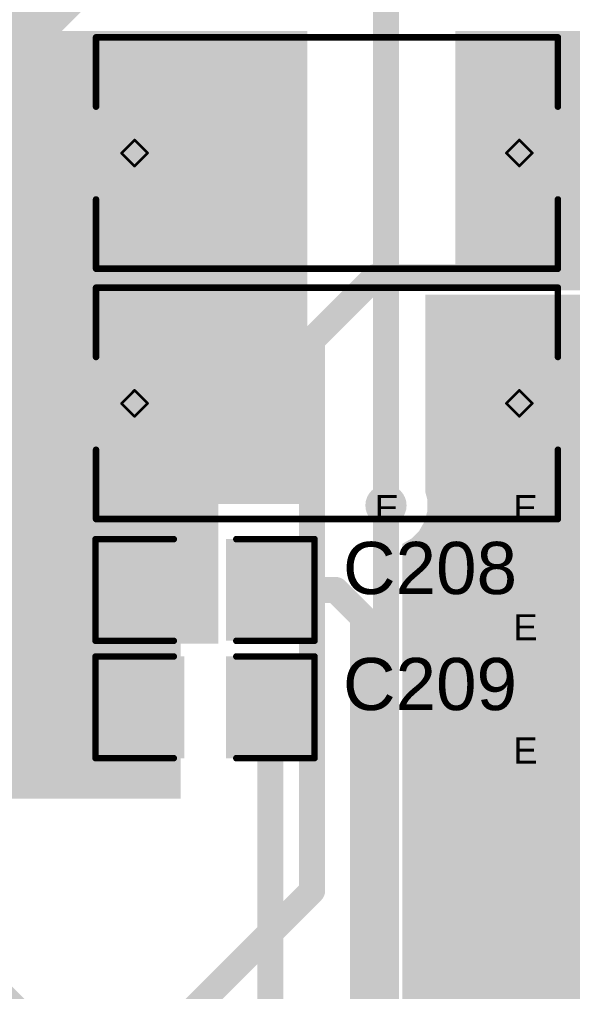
# Model space of a CAD drawing. Header units: inches. Extents: x 68 to 568, y 3 to 460.
# Drawn here: x 158.76 to 169.54, y 40.52 to 59.46 of the extents above; entities that cross this region are included whole.
import ezdxf

# ---------------------------------------------------------------- set-up
doc = ezdxf.new("R2010")
doc.units = ezdxf.units.IN
for name, color, linetype in [('Bottom Layer', 5, 'Continuous'), ('Bottom Solder', 6, 'Continuous'), ('Drill Drawing', 1, 'Continuous'), ('Layer 1', 16, 'Continuous'), ('Layer 2', 76, 'Continuous'), ('Multi-Layer', 9, 'Continuous'), ('Pad Holes', 156, 'Continuous'), ('Top Layer', 1, 'Continuous'), ('Top Overlay', 2, 'Continuous'), ('Top Paste', 8, 'Continuous'), ('Top Solder', 216, 'Continuous'), ('Via Holes', 16, 'Continuous')]:
    doc.layers.add(name, color=color, linetype=linetype)
doc.styles.add('Arial', font='', dxfattribs={"height": 0.2})
doc.styles.get('Arial').set_extended_font_data('Arial')

# ---------------------------------------------------------------- blocks, each defined once
blk = doc.blocks.new('KP223J2J0701_97')
at = {"layer": 'Bottom Layer'}
blk.add_hatch(color=5, dxfattribs=at).paths.add_polyline_path([(-4.65005547, 0.8999994699999999), (-2.85005653, 0.8999994699999999), (-2.85005653, -0.8999994699999999), (-4.65005547, -0.8999994699999999)])
h = blk.add_hatch(color=5, dxfattribs=at)
edge = h.paths.add_edge_path()
edge.add_arc((3.750056, 0), 0.8999982, 0, 360)
at = {"layer": 'Bottom Solder'}
blk.add_hatch(color=6, dxfattribs=at).paths.add_polyline_path([(-4.70085547, 0.95079947), (-2.79925653, 0.95079947), (-2.79925653, -0.95079947), (-4.70085547, -0.95079947)])
h = blk.add_hatch(color=6, dxfattribs=at)
edge = h.paths.add_edge_path()
edge.add_arc((3.750056, 0), 0.9507981999999999, 0, 360)
at = {"layer": 'Layer 1'}
blk.add_hatch(color=16, dxfattribs=at).paths.add_polyline_path([(-4.65005547, 0.8999994699999999), (-2.85005653, 0.8999994699999999), (-2.85005653, -0.8999994699999999), (-4.65005547, -0.8999994699999999)])
h = blk.add_hatch(color=16, dxfattribs=at)
edge = h.paths.add_edge_path()
edge.add_arc((3.750056, 0), 0.8999982, 0, 360)
at = {"layer": 'Layer 2'}
blk.add_hatch(color=76, dxfattribs=at).paths.add_polyline_path([(-4.65005547, 0.8999994699999999), (-2.85005653, 0.8999994699999999), (-2.85005653, -0.8999994699999999), (-4.65005547, -0.8999994699999999)])
h = blk.add_hatch(color=76, dxfattribs=at)
edge = h.paths.add_edge_path()
edge.add_arc((3.750056, 0), 0.8999982, 0, 360)
at = {"layer": 'Multi-Layer'}
blk.add_hatch(color=9, dxfattribs=at).paths.add_polyline_path([(-4.65005547, 0.8999994699999999), (-2.85005653, 0.8999994699999999), (-2.85005653, -0.8999994699999999), (-4.65005547, -0.8999994699999999)])
h = blk.add_hatch(color=9, dxfattribs=at)
edge = h.paths.add_edge_path()
edge.add_arc((3.750056, 0), 0.8999982, 0, 360)
at = {"layer": 'Pad Holes'}
h = blk.add_hatch(color=7, dxfattribs=at)
edge = h.paths.add_edge_path()
edge.add_arc((-3.750056, 0), 0.4571999999999999, 0, 360)
h = blk.add_hatch(color=7, dxfattribs=at)
edge = h.paths.add_edge_path()
edge.add_arc((3.750056, 0), 0.4571999999999999, 0, 360)
at = {"layer": 'Top Layer'}
blk.add_hatch(color=1, dxfattribs=at).paths.add_polyline_path([(-4.65005547, 0.8999994699999999), (-2.85005653, 0.8999994699999999), (-2.85005653, -0.8999994699999999), (-4.65005547, -0.8999994699999999)])
h = blk.add_hatch(color=1, dxfattribs=at)
edge = h.paths.add_edge_path()
edge.add_arc((3.750056, 0), 0.8999982, 0, 360)
at = {"layer": 'Top Solder'}
blk.add_hatch(color=216, dxfattribs=at).paths.add_polyline_path([(-4.70085547, 0.95079947), (-2.79925653, 0.95079947), (-2.79925653, -0.95079947), (-4.70085547, -0.95079947)])
h = blk.add_hatch(color=216, dxfattribs=at)
edge = h.paths.add_edge_path()
edge.add_arc((3.750056, 0), 0.9507981999999999, 0, 360)
at = {"layer": 'Top Overlay'}
for points in [[(-4.499991, 2.253996, 0.127, 0.127, 0), (-4.499991, 0.9037573999999999, 0.127, 0.127, 0)], [(4.499991, 2.253996, 0.127, 0.127, 0), (-4.499991, 2.253996, 0.127, 0.127, 0)], [(4.499991, 2.253996, 0.127, 0.127, 0), (4.499991, 0.9037573999999999, 0.127, 0.127, 0)], [(-4.499991, -0.9037573999999999, 0.127, 0.127, 0), (-4.499991, -2.253996, 0.127, 0.127, 0)], [(4.499991, -0.9037573999999999, 0.127, 0.127, 0), (4.499991, -2.253996, 0.127, 0.127, 0)], [(4.499991, -2.253996, 0.127, 0.127, 0), (-4.499991, -2.253996, 0.127, 0.127, 0)]]:
    blk.add_lwpolyline(points, format="xyseb", dxfattribs=at)
for points in [[(-4.531740999999999, 2.253996, 0.0635, 0.0635, 1), (-4.468240999999999, 2.253996, 0.0635, 0.0635, 1)], [(-4.531740999999999, 2.253996, 0.0635, 0.0635, 1), (-4.468240999999999, 2.253996, 0.0635, 0.0635, 1)], [(4.468240999999999, 2.253996, 0.0635, 0.0635, 1), (4.531740999999999, 2.253996, 0.0635, 0.0635, 1)], [(4.468240999999999, 2.253996, 0.0635, 0.0635, 1), (4.531740999999999, 2.253996, 0.0635, 0.0635, 1)], [(-4.531740999999999, 0.9037573999999999, 0.0635, 0.0635, 1), (-4.468240999999999, 0.9037573999999999, 0.0635, 0.0635, 1)], [(4.468240999999999, 0.9037573999999999, 0.0635, 0.0635, 1), (4.531740999999999, 0.9037573999999999, 0.0635, 0.0635, 1)], [(-4.531740999999999, -0.9037573999999999, 0.0635, 0.0635, 1), (-4.468240999999999, -0.9037573999999999, 0.0635, 0.0635, 1)], [(4.468240999999999, -0.9037573999999999, 0.0635, 0.0635, 1), (4.531740999999999, -0.9037573999999999, 0.0635, 0.0635, 1)], [(-4.531740999999999, -2.253996, 0.0635, 0.0635, 1), (-4.468240999999999, -2.253996, 0.0635, 0.0635, 1)], [(-4.531740999999999, -2.253996, 0.0635, 0.0635, 1), (-4.468240999999999, -2.253996, 0.0635, 0.0635, 1)], [(4.468240999999999, -2.253996, 0.0635, 0.0635, 1), (4.531740999999999, -2.253996, 0.0635, 0.0635, 1)], [(4.468240999999999, -2.253996, 0.0635, 0.0635, 1), (4.531740999999999, -2.253996, 0.0635, 0.0635, 1)]]:
    blk.add_lwpolyline(points, format="xyseb", close=True, dxfattribs=at)
blk = doc.blocks.new('KP223J2J0701_105')
at = {"layer": 'Bottom Layer'}
blk.add_hatch(color=5, dxfattribs=at).paths.add_polyline_path([(-4.65005547, 0.8999994699999999), (-2.85005653, 0.8999994699999999), (-2.85005653, -0.8999994699999999), (-4.65005547, -0.8999994699999999)])
h = blk.add_hatch(color=5, dxfattribs=at)
edge = h.paths.add_edge_path()
edge.add_arc((3.750056, 0), 0.8999982, 0, 360)
at = {"layer": 'Bottom Solder'}
blk.add_hatch(color=6, dxfattribs=at).paths.add_polyline_path([(-4.70085547, 0.95079947), (-2.79925653, 0.95079947), (-2.79925653, -0.95079947), (-4.70085547, -0.95079947)])
h = blk.add_hatch(color=6, dxfattribs=at)
edge = h.paths.add_edge_path()
edge.add_arc((3.750056, 0), 0.9507981999999999, 0, 360)
at = {"layer": 'Layer 1'}
blk.add_hatch(color=16, dxfattribs=at).paths.add_polyline_path([(-4.65005547, 0.8999994699999999), (-2.85005653, 0.8999994699999999), (-2.85005653, -0.8999994699999999), (-4.65005547, -0.8999994699999999)])
h = blk.add_hatch(color=16, dxfattribs=at)
edge = h.paths.add_edge_path()
edge.add_arc((3.750056, 0), 0.8999982, 0, 360)
at = {"layer": 'Layer 2'}
blk.add_hatch(color=76, dxfattribs=at).paths.add_polyline_path([(-4.65005547, 0.8999994699999999), (-2.85005653, 0.8999994699999999), (-2.85005653, -0.8999994699999999), (-4.65005547, -0.8999994699999999)])
h = blk.add_hatch(color=76, dxfattribs=at)
edge = h.paths.add_edge_path()
edge.add_arc((3.750056, 0), 0.8999982, 0, 360)
at = {"layer": 'Multi-Layer'}
blk.add_hatch(color=9, dxfattribs=at).paths.add_polyline_path([(-4.65005547, 0.8999994699999999), (-2.85005653, 0.8999994699999999), (-2.85005653, -0.8999994699999999), (-4.65005547, -0.8999994699999999)])
h = blk.add_hatch(color=9, dxfattribs=at)
edge = h.paths.add_edge_path()
edge.add_arc((3.750056, 0), 0.8999982, 0, 360)
at = {"layer": 'Pad Holes'}
h = blk.add_hatch(color=7, dxfattribs=at)
edge = h.paths.add_edge_path()
edge.add_arc((-3.750056, 0), 0.4571999999999999, 0, 360)
h = blk.add_hatch(color=7, dxfattribs=at)
edge = h.paths.add_edge_path()
edge.add_arc((3.750056, 0), 0.4571999999999999, 0, 360)
at = {"layer": 'Top Layer'}
blk.add_hatch(color=1, dxfattribs=at).paths.add_polyline_path([(-4.65005547, 0.8999994699999999), (-2.85005653, 0.8999994699999999), (-2.85005653, -0.8999994699999999), (-4.65005547, -0.8999994699999999)])
h = blk.add_hatch(color=1, dxfattribs=at)
edge = h.paths.add_edge_path()
edge.add_arc((3.750056, 0), 0.8999982, 0, 360)
at = {"layer": 'Top Solder'}
blk.add_hatch(color=216, dxfattribs=at).paths.add_polyline_path([(-4.70085547, 0.95079947), (-2.79925653, 0.95079947), (-2.79925653, -0.95079947), (-4.70085547, -0.95079947)])
h = blk.add_hatch(color=216, dxfattribs=at)
edge = h.paths.add_edge_path()
edge.add_arc((3.750056, 0), 0.9507981999999999, 0, 360)
at = {"layer": 'Top Overlay'}
for points in [[(-4.499991, 0.9037573999999999, 0.127, 0.127, 0), (-4.499991, 2.253996, 0.127, 0.127, 0)], [(-4.499991, 2.253996, 0.127, 0.127, 0), (4.499991, 2.253996, 0.127, 0.127, 0)], [(4.499991, 0.9037573999999999, 0.127, 0.127, 0), (4.499991, 2.253996, 0.127, 0.127, 0)], [(-4.499991, -2.253996, 0.127, 0.127, 0), (-4.499991, -0.9037573999999999, 0.127, 0.127, 0)], [(4.499991, -2.253996, 0.127, 0.127, 0), (4.499991, -0.9037573999999999, 0.127, 0.127, 0)], [(-4.499991, -2.253996, 0.127, 0.127, 0), (4.499991, -2.253996, 0.127, 0.127, 0)]]:
    blk.add_lwpolyline(points, format="xyseb", dxfattribs=at)
for points in [[(-4.531740999999999, 2.253996, 0.0635, 0.0635, 1), (-4.468240999999999, 2.253996, 0.0635, 0.0635, 1)], [(-4.531740999999999, 2.253996, 0.0635, 0.0635, 1), (-4.468240999999999, 2.253996, 0.0635, 0.0635, 1)], [(4.468240999999999, 2.253996, 0.0635, 0.0635, 1), (4.531740999999999, 2.253996, 0.0635, 0.0635, 1)], [(4.468240999999999, 2.253996, 0.0635, 0.0635, 1), (4.531740999999999, 2.253996, 0.0635, 0.0635, 1)], [(-4.531740999999999, 0.9037573999999999, 0.0635, 0.0635, 1), (-4.468240999999999, 0.9037573999999999, 0.0635, 0.0635, 1)], [(4.468240999999999, 0.9037573999999999, 0.0635, 0.0635, 1), (4.531740999999999, 0.9037573999999999, 0.0635, 0.0635, 1)], [(-4.531740999999999, -0.9037573999999999, 0.0635, 0.0635, 1), (-4.468240999999999, -0.9037573999999999, 0.0635, 0.0635, 1)], [(4.468240999999999, -0.9037573999999999, 0.0635, 0.0635, 1), (4.531740999999999, -0.9037573999999999, 0.0635, 0.0635, 1)], [(-4.531740999999999, -2.253996, 0.0635, 0.0635, 1), (-4.468240999999999, -2.253996, 0.0635, 0.0635, 1)], [(-4.531740999999999, -2.253996, 0.0635, 0.0635, 1), (-4.468240999999999, -2.253996, 0.0635, 0.0635, 1)], [(4.468240999999999, -2.253996, 0.0635, 0.0635, 1), (4.531740999999999, -2.253996, 0.0635, 0.0635, 1)], [(4.468240999999999, -2.253996, 0.0635, 0.0635, 1), (4.531740999999999, -2.253996, 0.0635, 0.0635, 1)]]:
    blk.add_lwpolyline(points, format="xyseb", close=True, dxfattribs=at)
blk = doc.blocks.new('C___1206_106')
at = {"layer": 'Top Layer'}
for points in [[(-2.032, 0.889), (-0.508, 0.889), (-0.508, -0.889), (-2.032, -0.889)], [(0.508, 0.889), (2.032, 0.889), (2.032, -0.889), (0.508, -0.889)]]:
    blk.add_hatch(color=1, dxfattribs=at).paths.add_polyline_path(points)
at = {"layer": 'Top Paste'}
for points in [[(-2.032, 0.889), (-0.508, 0.889), (-0.508, -0.889), (-2.032, -0.889)], [(0.508, 0.889), (2.032, 0.889), (2.032, -0.889), (0.508, -0.889)]]:
    blk.add_hatch(color=8, dxfattribs=at).paths.add_polyline_path(points)
at = {"layer": 'Top Solder'}
for points in [[(-2.1336, 0.9905999999999999), (-0.4064, 0.9905999999999999), (-0.4064, -0.9905999999999999), (-2.1336, -0.9905999999999999)], [(0.4064, 0.9905999999999999), (2.1336, 0.9905999999999999), (2.1336, -0.9905999999999999), (0.4064, -0.9905999999999999)]]:
    blk.add_hatch(color=216, dxfattribs=at).paths.add_polyline_path(points)
at = {"layer": 'Top Overlay'}
for points in [[(-0.6096, 0.9905999999999999, 0.127, 0.127, 0), (-2.1336, 0.9905999999999999, 0.127, 0.127, 0)], [(-2.1336, 0.9905999999999999, 0.127, 0.127, 0), (-2.1336, -0.9905999999999999, 0.127, 0.127, 0)], [(2.1336, 0.9905999999999999, 0.127, 0.127, 0), (0.6096, 0.9905999999999999, 0.127, 0.127, 0)], [(2.1336, 0.9905999999999999, 0.127, 0.127, 0), (2.1336, -0.9905999999999999, 0.127, 0.127, 0)], [(-0.6096, -0.9905999999999999, 0.127, 0.127, 0), (-2.1336, -0.9905999999999999, 0.127, 0.127, 0)], [(2.1336, -0.9905999999999999, 0.127, 0.127, 0), (0.6096, -0.9905999999999999, 0.127, 0.127, 0)]]:
    blk.add_lwpolyline(points, format="xyseb", dxfattribs=at)
for points in [[(-2.16535, 0.9905999999999999, 0.0635, 0.0635, 1), (-2.10185, 0.9905999999999999, 0.0635, 0.0635, 1)], [(-2.16535, 0.9905999999999999, 0.0635, 0.0635, 1), (-2.10185, 0.9905999999999999, 0.0635, 0.0635, 1)], [(-0.64135, 0.9905999999999999, 0.0635, 0.0635, 1), (-0.57785, 0.9905999999999999, 0.0635, 0.0635, 1)], [(0.57785, 0.9905999999999999, 0.0635, 0.0635, 1), (0.64135, 0.9905999999999999, 0.0635, 0.0635, 1)], [(2.10185, 0.9905999999999999, 0.0635, 0.0635, 1), (2.16535, 0.9905999999999999, 0.0635, 0.0635, 1)], [(2.10185, 0.9905999999999999, 0.0635, 0.0635, 1), (2.16535, 0.9905999999999999, 0.0635, 0.0635, 1)], [(-2.16535, -0.9905999999999999, 0.0635, 0.0635, 1), (-2.10185, -0.9905999999999999, 0.0635, 0.0635, 1)], [(-2.16535, -0.9905999999999999, 0.0635, 0.0635, 1), (-2.10185, -0.9905999999999999, 0.0635, 0.0635, 1)], [(-0.64135, -0.9905999999999999, 0.0635, 0.0635, 1), (-0.57785, -0.9905999999999999, 0.0635, 0.0635, 1)], [(0.57785, -0.9905999999999999, 0.0635, 0.0635, 1), (0.64135, -0.9905999999999999, 0.0635, 0.0635, 1)], [(2.10185, -0.9905999999999999, 0.0635, 0.0635, 1), (2.16535, -0.9905999999999999, 0.0635, 0.0635, 1)], [(2.10185, -0.9905999999999999, 0.0635, 0.0635, 1), (2.16535, -0.9905999999999999, 0.0635, 0.0635, 1)]]:
    blk.add_lwpolyline(points, format="xyseb", close=True, dxfattribs=at)
blk = doc.blocks.new('C___1206_107')
at = {"layer": 'Top Layer'}
for points in [[(-2.032, 0.889), (-0.508, 0.889), (-0.508, -0.889), (-2.032, -0.889)], [(0.508, 0.889), (2.032, 0.889), (2.032, -0.889), (0.508, -0.889)]]:
    blk.add_hatch(color=1, dxfattribs=at).paths.add_polyline_path(points)
at = {"layer": 'Top Paste'}
for points in [[(-2.032, 0.889), (-0.508, 0.889), (-0.508, -0.889), (-2.032, -0.889)], [(0.508, 0.889), (2.032, 0.889), (2.032, -0.889), (0.508, -0.889)]]:
    blk.add_hatch(color=8, dxfattribs=at).paths.add_polyline_path(points)
at = {"layer": 'Top Solder'}
for points in [[(-2.1336, 0.9905999999999999), (-0.4064, 0.9905999999999999), (-0.4064, -0.9905999999999999), (-2.1336, -0.9905999999999999)], [(0.4064, 0.9905999999999999), (2.1336, 0.9905999999999999), (2.1336, -0.9905999999999999), (0.4064, -0.9905999999999999)]]:
    blk.add_hatch(color=216, dxfattribs=at).paths.add_polyline_path(points)
at = {"layer": 'Top Overlay'}
for points in [[(-0.6096, 0.9905999999999999, 0.127, 0.127, 0), (-2.1336, 0.9905999999999999, 0.127, 0.127, 0)], [(-2.1336, 0.9905999999999999, 0.127, 0.127, 0), (-2.1336, -0.9905999999999999, 0.127, 0.127, 0)], [(2.1336, 0.9905999999999999, 0.127, 0.127, 0), (0.6096, 0.9905999999999999, 0.127, 0.127, 0)], [(2.1336, 0.9905999999999999, 0.127, 0.127, 0), (2.1336, -0.9905999999999999, 0.127, 0.127, 0)], [(-0.6096, -0.9905999999999999, 0.127, 0.127, 0), (-2.1336, -0.9905999999999999, 0.127, 0.127, 0)], [(2.1336, -0.9905999999999999, 0.127, 0.127, 0), (0.6096, -0.9905999999999999, 0.127, 0.127, 0)]]:
    blk.add_lwpolyline(points, format="xyseb", dxfattribs=at)
for points in [[(-2.16535, 0.9905999999999999, 0.0635, 0.0635, 1), (-2.10185, 0.9905999999999999, 0.0635, 0.0635, 1)], [(-2.16535, 0.9905999999999999, 0.0635, 0.0635, 1), (-2.10185, 0.9905999999999999, 0.0635, 0.0635, 1)], [(-0.64135, 0.9905999999999999, 0.0635, 0.0635, 1), (-0.57785, 0.9905999999999999, 0.0635, 0.0635, 1)], [(0.57785, 0.9905999999999999, 0.0635, 0.0635, 1), (0.64135, 0.9905999999999999, 0.0635, 0.0635, 1)], [(2.10185, 0.9905999999999999, 0.0635, 0.0635, 1), (2.16535, 0.9905999999999999, 0.0635, 0.0635, 1)], [(2.10185, 0.9905999999999999, 0.0635, 0.0635, 1), (2.16535, 0.9905999999999999, 0.0635, 0.0635, 1)], [(-2.16535, -0.9905999999999999, 0.0635, 0.0635, 1), (-2.10185, -0.9905999999999999, 0.0635, 0.0635, 1)], [(-2.16535, -0.9905999999999999, 0.0635, 0.0635, 1), (-2.10185, -0.9905999999999999, 0.0635, 0.0635, 1)], [(-0.64135, -0.9905999999999999, 0.0635, 0.0635, 1), (-0.57785, -0.9905999999999999, 0.0635, 0.0635, 1)], [(0.57785, -0.9905999999999999, 0.0635, 0.0635, 1), (0.64135, -0.9905999999999999, 0.0635, 0.0635, 1)], [(2.10185, -0.9905999999999999, 0.0635, 0.0635, 1), (2.16535, -0.9905999999999999, 0.0635, 0.0635, 1)], [(2.10185, -0.9905999999999999, 0.0635, 0.0635, 1), (2.16535, -0.9905999999999999, 0.0635, 0.0635, 1)]]:
    blk.add_lwpolyline(points, format="xyseb", close=True, dxfattribs=at)

msp = doc.modelspace()

# ---------------------------------------------------------------- hatches: boundary and pattern name
at = {"layer": 'Bottom Layer'}
h = msp.add_hatch(color=5, dxfattribs=at)
h.paths.add_polyline_path([(162.6361873, 47.29437328), (147.5486, 47.29437328), (147.5486, 59.23237327999999), (148.9591763, 59.23237327999999), (149.00799764, 59.1593051), (149.2513271, 58.91597564), (149.53745556, 58.72479238), (149.85537974, 58.59310099999999), (150.19288986, 58.52596879999999), (150.5370116, 58.52596879999999), (150.87452172, 58.59310099999999), (151.1924459, 58.72479238), (151.47857436, 58.91597564), (151.72190382, 59.1593051), (151.77072516, 59.23237327999999), (162.63620508, 59.23237327999999)])
h.paths.add_polyline_path([(150.5370116, 57.01989104), (150.19288986, 57.01989104), (149.85537974, 56.9527563), (149.53745556, 56.82106491999999), (149.2513271, 56.62988166), (149.00799764, 56.3865522), (148.81681438, 56.10042374), (148.685123, 55.78249955999999), (148.6179908, 55.44498944), (148.6179908, 55.27292984), (148.6179908, 55.10086769999999), (148.685123, 54.76335758), (148.81681438, 54.44543339999999), (149.00799764, 54.15930494000001), (149.2513271, 53.91597547999999), (149.53745556, 53.72479222), (149.85537974, 53.59310084), (150.19288986, 53.52596864), (150.5370116, 53.52596864), (150.87452172, 53.59310084), (151.1924459, 53.72479222), (151.47857436, 53.91597547999999), (151.72190382, 54.15930494000001), (151.91308708, 54.44543339999999), (152.04477846, 54.76335758), (152.1119132, 55.10086769999999), (152.1119132, 55.27292984), (152.1119132, 55.44498944), (152.04477846, 55.78249955999999), (151.91308708, 56.10042374), (151.72190382, 56.3865522), (151.47857436, 56.62988166), (151.1924459, 56.82106491999999), (150.87452172, 56.9527563)], flags=0)
h = msp.add_hatch(color=5, dxfattribs=at)
edge = h.paths.add_edge_path()
edge.add_arc((165.90525112, 49.98757337999999), 0.2999994, 0, 360)
h = msp.add_hatch(color=5, dxfattribs=at)
edge = h.paths.add_edge_path()
edge.add_arc((168.6052, 49.98757337999999), 0.2999994, 0, 360)
h = msp.add_hatch(color=5, dxfattribs=at)
edge = h.paths.add_edge_path()
edge.add_arc((168.6052, 47.66317366), 0.2999994, 0, 360)
h = msp.add_hatch(color=5, dxfattribs=at)
edge = h.paths.add_edge_path()
edge.add_arc((168.6052, 45.26317338), 0.2999994, 0, 360)
at = {"layer": 'Bottom Solder'}
h = msp.add_hatch(color=6, dxfattribs=at)
edge = h.paths.add_edge_path()
edge.add_arc((165.90525112, 49.98757337999999), 0.4015993999999999, 0, 360)
h = msp.add_hatch(color=6, dxfattribs=at)
edge = h.paths.add_edge_path()
edge.add_arc((168.6052, 49.98757337999999), 0.4015993999999999, 0, 360)
h = msp.add_hatch(color=6, dxfattribs=at)
edge = h.paths.add_edge_path()
edge.add_arc((168.6052, 47.66317366), 0.4015993999999999, 0, 360)
h = msp.add_hatch(color=6, dxfattribs=at)
edge = h.paths.add_edge_path()
edge.add_arc((168.6052, 45.26317338), 0.4015993999999999, 0, 360)
at = {"layer": 'Layer 1'}
h = msp.add_hatch(color=16, dxfattribs=at)
edge = h.paths.add_edge_path()
edge.add_arc((165.90525112, 49.98757337999999), 0.2999994, 0, 360)
h = msp.add_hatch(color=16, dxfattribs=at)
edge = h.paths.add_edge_path()
edge.add_arc((168.6052, 49.98757337999999), 0.2999994, 0, 360)
h = msp.add_hatch(color=16, dxfattribs=at)
edge = h.paths.add_edge_path()
edge.add_arc((168.6052, 47.66317366), 0.2999994, 0, 360)
h = msp.add_hatch(color=16, dxfattribs=at)
edge = h.paths.add_edge_path()
edge.add_arc((168.6052, 45.26317338), 0.2999994, 0, 360)
at = {"layer": 'Layer 2'}
h = msp.add_hatch(color=76, dxfattribs=at)
edge = h.paths.add_edge_path()
edge.add_arc((165.90525112, 49.98757337999999), 0.2999994, 0, 360)
h = msp.add_hatch(color=76, dxfattribs=at)
edge = h.paths.add_edge_path()
edge.add_arc((168.6052, 49.98757337999999), 0.2999994, 0, 360)
h = msp.add_hatch(color=76, dxfattribs=at)
edge = h.paths.add_edge_path()
edge.add_arc((168.6052, 47.66317366), 0.2999994, 0, 360)
h = msp.add_hatch(color=76, dxfattribs=at)
edge = h.paths.add_edge_path()
edge.add_arc((168.6052, 45.26317338), 0.2999994, 0, 360)
at = {"layer": 'Top Layer'}
h = msp.add_hatch(color=1, dxfattribs=at)
h.paths.add_polyline_path([(174.8282, 82.47337327999999), (174.8282, 79.00057351999999), (177.3428, 79.00057351999999), (177.3428, 71.44977328), (164.8898785, 71.44977328), (164.8898785, 71.64302156), (164.37192678, 71.64302156), (164.37192678, 71.44977328), (160.401, 71.44977328), (160.401, 60.04387534), (157.3542954, 56.99717073999999), (136.2964, 56.99717582), (136.2964, 82.47365776), (174.8282, 82.47365776)])
h.paths.add_polyline_path([(150.5370116, 82.01989183999999), (150.19288986, 82.01989183999999), (149.85537974, 81.9527571), (149.53745556, 81.82106571999999), (149.2513271, 81.62988246), (149.00799764, 81.38655299999999), (148.81681438, 81.10042453999999), (148.685123, 80.78250036), (148.6179908, 80.44499024), (148.6179908, 80.27293063999998), (148.6179908, 80.10086849999999), (148.685123, 79.76335837999999), (148.81681438, 79.4454342), (149.00799764, 79.15930574), (149.2513271, 78.91597628), (149.53745556, 78.72479301999999), (149.85537974, 78.59310164), (150.19288986, 78.52596944), (150.5370116, 78.52596944), (150.87452172, 78.59310164), (151.1924459, 78.72479301999999), (151.47857436, 78.91597628), (151.72190382, 79.15930574), (151.91308708, 79.4454342), (152.04477846, 79.76335837999999), (152.1119132, 80.10086849999999), (152.1119132, 80.27293063999998), (152.1119132, 80.44499024), (152.04477846, 80.78250036), (151.91308708, 81.10042453999999), (151.72190382, 81.38655299999999), (151.47857436, 81.62988246), (151.1924459, 81.82106571999999), (150.87452172, 81.9527571)], flags=0)
h.paths.add_polyline_path([(150.5370116, 77.01989168), (150.19288986, 77.01989168), (149.85537974, 76.95275693999999), (149.53745556, 76.82106556), (149.2513271, 76.62988229999999), (149.00799764, 76.38655284), (148.81681438, 76.10042437999999), (148.685123, 75.7825002), (148.6179908, 75.44499008), (148.6179908, 75.27293048), (148.6179908, 75.10086834), (148.685123, 74.76335822), (148.81681438, 74.44543404), (149.00799764, 74.15930558), (149.2513271, 73.91597612), (149.53745556, 73.72479286), (149.85537974, 73.59310148), (150.19288986, 73.52596928), (150.5370116, 73.52596928), (150.87452172, 73.59310148), (151.1924459, 73.72479286), (151.47857436, 73.91597612), (151.72190382, 74.15930558), (151.91308708, 74.44543404), (152.04477846, 74.76335822), (152.1119132, 75.10086834), (152.1119132, 75.27293048), (152.1119132, 75.44499008), (152.04477846, 75.7825002), (151.91308708, 76.10042437999999), (151.72190382, 76.38655284), (151.47857436, 76.62988229999999), (151.1924459, 76.82106556), (150.87452172, 76.95275693999999)], flags=0)
h.paths.add_polyline_path([(152.04477846, 72.374125), (142.9766, 72.374125), (142.77838856, 72.33469912), (142.67044364, 72.26257328), (142.5702, 72.26257328), (142.5702, 72.16232964), (142.49807416, 72.05438472), (142.45864828, 71.85617328), (142.45864828, 66.87777328), (142.45864828, 63.95677328), (142.49807416, 63.75856183999999), (142.5702, 63.65061692), (142.5702, 63.52497327999999), (142.70845728, 63.52497327999999), (142.77838856, 63.47824744), (142.9766, 63.43882156), (148.6916, 63.43882156), (148.88981144, 63.47824744), (148.95974272, 63.52497327999999), (152.4508, 63.52497327999999), (152.4508, 66.5710505), (152.5233043, 66.67956183999999), (152.56273018, 66.87777328), (152.56273018, 71.85617328), (152.5233043, 72.05438472), (152.4508, 72.16289606), (152.4508, 72.26257328), (152.35093482, 72.26257328), (152.2429899, 72.33469912)], flags=0)
for points in [[(219.202, 71.39897327999999), (192.659, 71.39897327999999), (192.659, 54.60957327999999), (167.259, 54.60957327999999), (167.259, 59.23237327999999), (170.5864, 59.23237327999999), (170.5864, 70.02737327999999), (183.4388, 70.02737327999999), (183.4388, 82.47337327999999), (183.4388, 82.47365776), (219.202, 82.47365776)], [(164.37425088, 50.01217328), (161.90519562, 50.01217328), (161.90519562, 44.27736889999999), (161.8996, 44.27177328), (158.1912, 44.27177074), (155.1686, 47.29437074), (136.2964, 47.29437581999999), (136.2964, 53.16177328), (154.78140748, 53.16177328), (160.85200748, 59.23237327999999), (164.37425088, 59.23237327999999)], [(170.32459204, 53.93454542), (170.32244828, 53.92377328), (170.32244828, 49.07237327999999), (170.36187416, 48.87416184), (170.47415232, 48.7061256), (170.64218856, 48.59384744), (170.8404, 48.55442156), (175.02144828, 48.55442156), (175.02144828, 42.95097328), (175.06087416, 42.7527593), (175.17315232, 42.5847256), (175.17315994, 42.58472052), (176.6648486, 41.09302932), (176.6648486, 29.23097532), (176.70427448, 29.03276388), (176.81655264, 28.86472764), (176.89461954, 28.78666074), (176.81685744, 28.5989268), (173.85759996, 28.5989268), (173.65938852, 28.55950092), (173.49135228, 28.44722276), (173.37907412, 28.27918652), (173.33964824, 28.08097508), (173.33964824, 22.75797328), (172.11697606, 22.75797328), (172.11697606, 33.67997328), (172.09078866, 33.87889592), (172.014007, 34.06426258), (171.89186602, 34.2234393), (170.77426602, 35.3410393), (170.72975252, 35.37519722), (170.79872876, 35.57839722), (172.82209784, 35.57839722), (172.9692248, 35.53897388), (173.1819752, 35.53897388), (173.38747644, 35.59403854), (173.57172296, 35.70041373999999), (173.72215954, 35.85085031999999), (173.82853474, 36.03509684), (173.8835994, 36.24059808), (173.8835994, 36.45334848), (173.82853474, 36.65884972), (173.72215954, 36.84309623999999), (173.57172296, 36.99353282), (173.38747644, 37.09990801999999), (173.1819752, 37.15497268), (172.9692248, 37.15497268), (172.82209784, 37.11554934), (164.56662032, 37.11554934), (164.5666, 37.11555188), (164.36767736, 37.08936194), (164.18231324, 37.01258282), (164.15470852, 36.99140176), (164.02044158, 37.1445028), (165.99834466, 39.12240588), (165.99835482, 39.1224135), (166.1204958, 39.28159022), (166.19727746, 39.46695688), (166.22346486, 39.66587952), (166.22346486, 47.80995264), (166.22346486, 49.23829624), (166.40137408, 49.34101384), (166.55181066, 49.49145042), (166.65818586, 49.67569693999999), (166.71325052, 49.88119818), (166.71325052, 50.09394858), (166.67382718, 50.24107554), (166.67382718, 54.09162155999999), (170.19567942, 54.09162155999999)]]:
    msp.add_hatch(color=1, dxfattribs=at).paths.add_polyline_path(points)
h = msp.add_hatch(color=1, dxfattribs=at)
edge = h.paths.add_edge_path()
edge.add_arc((165.90525112, 49.98757337999999), 0.2999994, 0, 360)
h = msp.add_hatch(color=1, dxfattribs=at)
edge = h.paths.add_edge_path()
edge.add_arc((168.6052, 49.98757337999999), 0.2999994, 0, 360)
h = msp.add_hatch(color=1, dxfattribs=at)
edge = h.paths.add_edge_path()
edge.add_arc((168.6052, 47.66317366), 0.2999994, 0, 360)
h = msp.add_hatch(color=1, dxfattribs=at)
edge = h.paths.add_edge_path()
edge.add_arc((168.6052, 45.26317338), 0.2999994, 0, 360)
at = {"layer": 'Top Solder'}
h = msp.add_hatch(color=216, dxfattribs=at)
edge = h.paths.add_edge_path()
edge.add_arc((165.90525112, 49.98757337999999), 0.4015993999999999, 0, 360)
h = msp.add_hatch(color=216, dxfattribs=at)
edge = h.paths.add_edge_path()
edge.add_arc((168.6052, 49.98757337999999), 0.4015993999999999, 0, 360)
h = msp.add_hatch(color=216, dxfattribs=at)
edge = h.paths.add_edge_path()
edge.add_arc((168.6052, 47.66317366), 0.4015993999999999, 0, 360)
h = msp.add_hatch(color=216, dxfattribs=at)
edge = h.paths.add_edge_path()
edge.add_arc((168.6052, 45.26317338), 0.4015993999999999, 0, 360)
at = {"layer": 'Via Holes'}
h = msp.add_hatch(color=7, dxfattribs=at)
edge = h.paths.add_edge_path()
edge.add_arc((165.90525112, 49.98757337999999), 0.1499997, 0, 360)
h = msp.add_hatch(color=7, dxfattribs=at)
edge = h.paths.add_edge_path()
edge.add_arc((168.6052, 49.98757337999999), 0.1499997, 0, 360)
h = msp.add_hatch(color=7, dxfattribs=at)
edge = h.paths.add_edge_path()
edge.add_arc((168.6052, 47.66317366), 0.1499997, 0, 360)
h = msp.add_hatch(color=7, dxfattribs=at)
edge = h.paths.add_edge_path()
edge.add_arc((168.6052, 45.26317338), 0.1499997, 0, 360)

# ---------------------------------------------------------------- linework, layer by layer
at = {"layer": 'Bottom Layer'}
for points in [[(164.465, 53.21257328, 0.508, 0.508, 0), (165.6842, 54.43177328, 0.508, 0.508, 0)], [(165.6842, 54.43177328, 0.508, 0.508, 0), (171.958, 54.43177328, 0.508, 0.508, 0)], [(164.465, 42.47744616, 0.508, 0.508, 0), (164.465, 53.21257328, 0.508, 0.508, 0)], [(165.90525112, 34.79757328, 0.508, 0.508, 0), (165.90525112, 49.98677327999999, 0.508, 0.508, 0)], [(162.01752712, 40.02997328, 0.508, 0.508, 0), (164.465, 42.47744616, 0.508, 0.508, 0)], [(156.67010576, 41.85629424, 1.00000054, 1.00000054, 0), (158.60091216, 39.92548784, 1.00000054, 1.00000054, 0)]]:
    msp.add_lwpolyline(points, format="xyseb", dxfattribs=at)
for points in [[(165.5572, 54.43177328, 0.254, 0.254, 1), (165.8112, 54.43177328, 0.254, 0.254, 1)], [(165.5572, 54.43177328, 0.254, 0.254, 1), (165.8112, 54.43177328, 0.254, 0.254, 1)], [(164.338, 53.21257328, 0.254, 0.254, 1), (164.592, 53.21257328, 0.254, 0.254, 1)], [(164.338, 53.21257328, 0.254, 0.254, 1), (164.592, 53.21257328, 0.254, 0.254, 1)], [(165.77825112, 49.98677327999999, 0.254, 0.254, 1), (166.03225112, 49.98677327999999, 0.254, 0.254, 1)], [(164.338, 42.47744616, 0.254, 0.254, 1), (164.592, 42.47744616, 0.254, 0.254, 1)], [(164.338, 42.47744616, 0.254, 0.254, 1), (164.592, 42.47744616, 0.254, 0.254, 1)]]:
    msp.add_lwpolyline(points, format="xyseb", close=True, dxfattribs=at)
at = {"layer": 'Drill Drawing'}
for points in [[(160.75119488, 56.85236279999999, 0.0508, 0.0508, 0), (161.00519488, 57.1063628, 0.0508, 0.0508, 0)], [(161.00519488, 57.1063628, 0.0508, 0.0508, 0), (161.25919488, 56.85236279999999, 0.0508, 0.0508, 0)], [(168.25130688, 56.85236279999999, 0.0508, 0.0508, 0), (168.50530688, 57.1063628, 0.0508, 0.0508, 0)], [(168.50530688, 57.1063628, 0.0508, 0.0508, 0), (168.75930688, 56.85236279999999, 0.0508, 0.0508, 0)], [(160.75119488, 56.85236279999999, 0.0508, 0.0508, 0), (161.00519488, 56.5983628, 0.0508, 0.0508, 0)], [(161.00519488, 56.5983628, 0.0508, 0.0508, 0), (161.25919488, 56.85236279999999, 0.0508, 0.0508, 0)], [(168.25130688, 56.85236279999999, 0.0508, 0.0508, 0), (168.50530688, 56.5983628, 0.0508, 0.0508, 0)], [(168.50530688, 56.5983628, 0.0508, 0.0508, 0), (168.75930688, 56.85236279999999, 0.0508, 0.0508, 0)], [(160.75119488, 51.9755628, 0.0508, 0.0508, 0), (161.00519488, 52.2295628, 0.0508, 0.0508, 0)], [(161.00519488, 52.2295628, 0.0508, 0.0508, 0), (161.25919488, 51.9755628, 0.0508, 0.0508, 0)], [(168.25130688, 51.9755628, 0.0508, 0.0508, 0), (168.50530688, 52.2295628, 0.0508, 0.0508, 0)], [(168.50530688, 52.2295628, 0.0508, 0.0508, 0), (168.75930688, 51.9755628, 0.0508, 0.0508, 0)], [(160.75119488, 51.9755628, 0.0508, 0.0508, 0), (161.00519488, 51.72156279999999, 0.0508, 0.0508, 0)], [(161.00519488, 51.72156279999999, 0.0508, 0.0508, 0), (161.25919488, 51.9755628, 0.0508, 0.0508, 0)], [(168.25130688, 51.9755628, 0.0508, 0.0508, 0), (168.50530688, 51.72156279999999, 0.0508, 0.0508, 0)], [(168.50530688, 51.72156279999999, 0.0508, 0.0508, 0), (168.75930688, 51.9755628, 0.0508, 0.0508, 0)]]:
    msp.add_lwpolyline(points, format="xyseb", dxfattribs=at)
for points in [[(160.99249488, 57.1063628, 0.0254, 0.0254, 1), (161.01789488, 57.1063628, 0.0254, 0.0254, 1)], [(160.99249488, 57.1063628, 0.0254, 0.0254, 1), (161.01789488, 57.1063628, 0.0254, 0.0254, 1)], [(168.49260688, 57.1063628, 0.0254, 0.0254, 1), (168.51800688, 57.1063628, 0.0254, 0.0254, 1)], [(168.49260688, 57.1063628, 0.0254, 0.0254, 1), (168.51800688, 57.1063628, 0.0254, 0.0254, 1)], [(160.73849488, 56.85236279999999, 0.0254, 0.0254, 1), (160.76389488, 56.85236279999999, 0.0254, 0.0254, 1)], [(160.73849488, 56.85236279999999, 0.0254, 0.0254, 1), (160.76389488, 56.85236279999999, 0.0254, 0.0254, 1)], [(161.24649488, 56.85236279999999, 0.0254, 0.0254, 1), (161.27189488, 56.85236279999999, 0.0254, 0.0254, 1)], [(161.24649488, 56.85236279999999, 0.0254, 0.0254, 1), (161.27189488, 56.85236279999999, 0.0254, 0.0254, 1)], [(168.23860688, 56.85236279999999, 0.0254, 0.0254, 1), (168.26400688, 56.85236279999999, 0.0254, 0.0254, 1)], [(168.23860688, 56.85236279999999, 0.0254, 0.0254, 1), (168.26400688, 56.85236279999999, 0.0254, 0.0254, 1)], [(168.74660688, 56.85236279999999, 0.0254, 0.0254, 1), (168.77200688, 56.85236279999999, 0.0254, 0.0254, 1)], [(168.74660688, 56.85236279999999, 0.0254, 0.0254, 1), (168.77200688, 56.85236279999999, 0.0254, 0.0254, 1)], [(160.99249488, 56.5983628, 0.0254, 0.0254, 1), (161.01789488, 56.5983628, 0.0254, 0.0254, 1)], [(160.99249488, 56.5983628, 0.0254, 0.0254, 1), (161.01789488, 56.5983628, 0.0254, 0.0254, 1)], [(168.49260688, 56.5983628, 0.0254, 0.0254, 1), (168.51800688, 56.5983628, 0.0254, 0.0254, 1)], [(168.49260688, 56.5983628, 0.0254, 0.0254, 1), (168.51800688, 56.5983628, 0.0254, 0.0254, 1)], [(160.99249488, 52.2295628, 0.0254, 0.0254, 1), (161.01789488, 52.2295628, 0.0254, 0.0254, 1)], [(160.99249488, 52.2295628, 0.0254, 0.0254, 1), (161.01789488, 52.2295628, 0.0254, 0.0254, 1)], [(168.49260688, 52.2295628, 0.0254, 0.0254, 1), (168.51800688, 52.2295628, 0.0254, 0.0254, 1)], [(168.49260688, 52.2295628, 0.0254, 0.0254, 1), (168.51800688, 52.2295628, 0.0254, 0.0254, 1)], [(160.73849488, 51.9755628, 0.0254, 0.0254, 1), (160.76389488, 51.9755628, 0.0254, 0.0254, 1)], [(160.73849488, 51.9755628, 0.0254, 0.0254, 1), (160.76389488, 51.9755628, 0.0254, 0.0254, 1)], [(161.24649488, 51.9755628, 0.0254, 0.0254, 1), (161.27189488, 51.9755628, 0.0254, 0.0254, 1)], [(161.24649488, 51.9755628, 0.0254, 0.0254, 1), (161.27189488, 51.9755628, 0.0254, 0.0254, 1)], [(168.23860688, 51.9755628, 0.0254, 0.0254, 1), (168.26400688, 51.9755628, 0.0254, 0.0254, 1)], [(168.23860688, 51.9755628, 0.0254, 0.0254, 1), (168.26400688, 51.9755628, 0.0254, 0.0254, 1)], [(168.74660688, 51.9755628, 0.0254, 0.0254, 1), (168.77200688, 51.9755628, 0.0254, 0.0254, 1)], [(168.74660688, 51.9755628, 0.0254, 0.0254, 1), (168.77200688, 51.9755628, 0.0254, 0.0254, 1)], [(160.99249488, 51.72156279999999, 0.0254, 0.0254, 1), (161.01789488, 51.72156279999999, 0.0254, 0.0254, 1)], [(160.99249488, 51.72156279999999, 0.0254, 0.0254, 1), (161.01789488, 51.72156279999999, 0.0254, 0.0254, 1)], [(168.49260688, 51.72156279999999, 0.0254, 0.0254, 1), (168.51800688, 51.72156279999999, 0.0254, 0.0254, 1)], [(168.49260688, 51.72156279999999, 0.0254, 0.0254, 1), (168.51800688, 51.72156279999999, 0.0254, 0.0254, 1)]]:
    msp.add_lwpolyline(points, format="xyseb", close=True, dxfattribs=at)
at = {"layer": 'Top Layer'}
for points in [[(165.90525112, 49.98757337999999, 0.508, 0.508, 0), (165.90525112, 60.64807276, 0.508, 0.508, 0)], [(163.64949744, 48.3396036, 0.508, 0.508, 0), (164.92523784, 48.3396036, 0.508, 0.508, 0)], [(164.92523784, 48.3396036, 0.508, 0.508, 0), (165.4548888, 47.80995264, 0.508, 0.508, 0)], [(165.4548888, 39.66587952, 0.508, 0.508, 0), (165.4548888, 47.80995264, 0.508, 0.508, 0)], [(163.64949744, 39.62503631999999, 0.508, 0.508, 0), (163.64949744, 46.0536036, 0.508, 0.508, 0)]]:
    msp.add_lwpolyline(points, format="xyseb", dxfattribs=at)
for points in [[(165.77825112, 49.98757337999999, 0.254, 0.254, 1), (166.03225112, 49.98757337999999, 0.254, 0.254, 1)], [(163.52249744, 48.3396036, 0.254, 0.254, 1), (163.77649744, 48.3396036, 0.254, 0.254, 1)], [(164.79823784, 48.3396036, 0.254, 0.254, 1), (165.05223784, 48.3396036, 0.254, 0.254, 1)], [(164.79823784, 48.3396036, 0.254, 0.254, 1), (165.05223784, 48.3396036, 0.254, 0.254, 1)], [(165.3278888, 47.80995264, 0.254, 0.254, 1), (165.5818888, 47.80995264, 0.254, 0.254, 1)], [(165.3278888, 47.80995264, 0.254, 0.254, 1), (165.5818888, 47.80995264, 0.254, 0.254, 1)], [(163.52249744, 46.0536036, 0.254, 0.254, 1), (163.77649744, 46.0536036, 0.254, 0.254, 1)]]:
    msp.add_lwpolyline(points, format="xyseb", close=True, dxfattribs=at)

# ---------------------------------------------------------------- block references
at = {"rotation": 180}
for name, p in [('KP223J2J0701_97', (164.75525088, 56.85236279999999)), ('C___1206_106', (162.37949744, 48.3396036)), ('C___1206_107', (162.37949744, 46.0536036))]:
    msp.add_blockref(name, p, dxfattribs=at)
msp.add_blockref('KP223J2J0701_105', (164.75525088, 51.9755628))

# ---------------------------------------------------------------- texts
at = {"layer": 'Drill Drawing', "style": 'Arial'}
for p in [(165.68517282, 49.6828572), (168.3851217, 49.6828572), (168.3851217, 47.35845747999999), (168.3851217, 44.9584572)]:
    msp.add_text('E', height=0.508, dxfattribs=at).set_placement(p)
at = {"layer": 'Top Overlay', "style": 'Arial'}
for s, p in [('C208', (165.06673616, 48.26016509999999)), ('C209', (165.06673616, 45.9995651))]:
    msp.add_text(s, height=1.016, dxfattribs=at).set_placement(p)

doc.saveas('drawing.dxf')
